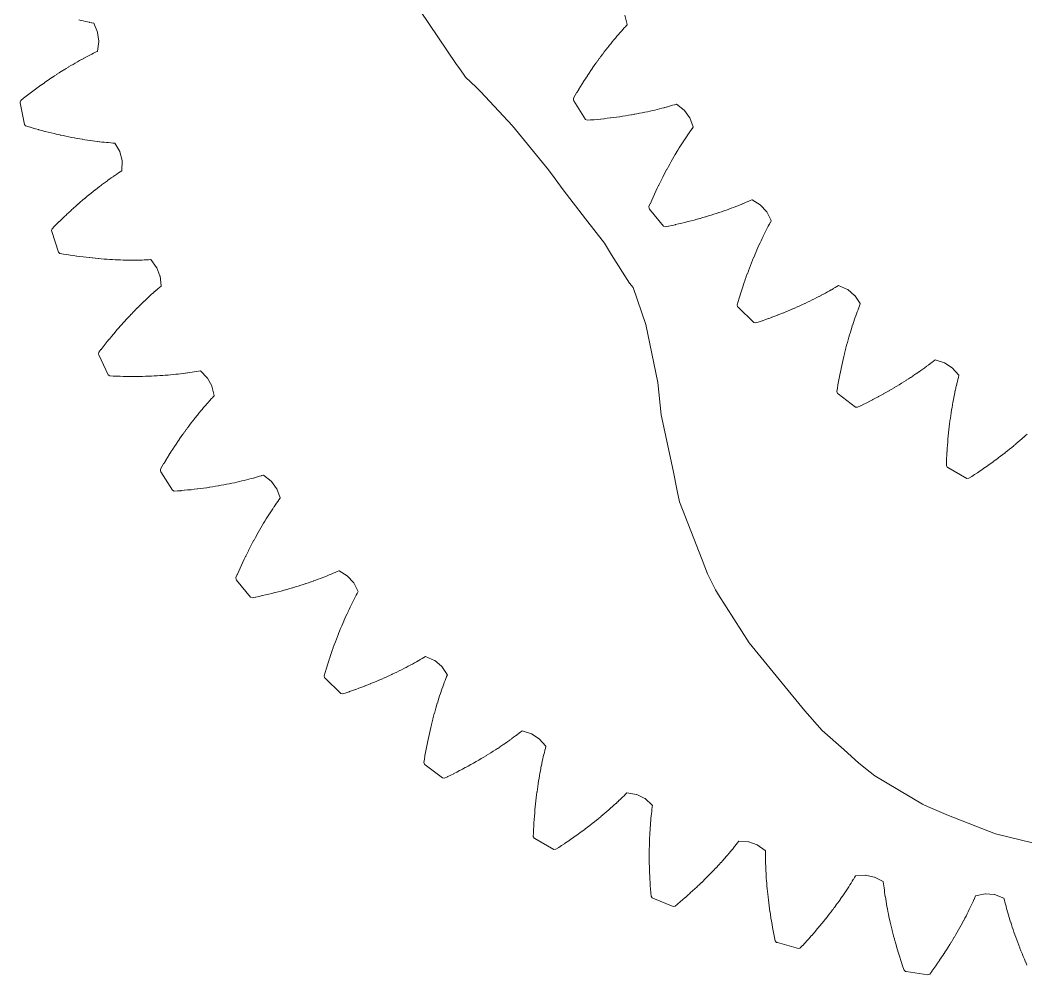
# Model space of a CAD drawing. Header units: inches. Extents: x 503.6 to 598.2, y -152.3 to -73.6.
# Drawn here: x 509.66 to 550.89, y -151.85 to -112.73 of the extents above; entities that cross this region are included whole.
import ezdxf

# ---------------------------------------------------------------- set-up
doc = ezdxf.new("R2010")
doc.units = ezdxf.units.IN
doc.header["$MEASUREMENT"] = 0
doc.layers.add('Layer 1', color=7, linetype='Continuous')

msp = doc.modelspace()

# ---------------------------------------------------------------- linework, layer by layer
at = {"layer": 'Layer 1', "color": 163, "lineweight": 5}
for points in [[(525.677, -111.76), (527.555, -114.548), (527.681, -114.731), (527.914, -115.069), (528.35, -115.48), (528.53, -115.651), (529.846, -117.068), (531.315, -118.862), (531.59, -119.24), (531.916, -119.691), (532.837, -120.874), (533.609, -121.868), (533.781, -122.148), (533.905, -122.351), (534.644, -123.514), (534.79, -123.682), (535.31, -125.197), (535.633, -126.786), (535.795, -127.579), (535.943, -128.908), (536.431, -131.179), (536.596, -132.015), (536.684, -132.462), (537.619, -134.846), (537.841, -135.411), (538.166, -136.077), (538.293, -136.276), (539.541, -138.245), (540.77, -139.74), (541.827, -141.027), (542.538, -141.833), (543.422, -142.618), (544.045, -143.171), (544.503, -143.546), (544.689, -143.698), (546.648, -144.856), (546.847, -144.948), (547.709, -145.316), (549.638, -146.062), (551.154, -146.438)], [(550.94, -129.689), (550.87, -129.753), (550.867, -129.755), (550.795, -129.82), (550.792, -129.822), (550.718, -129.888), (550.715, -129.89), (550.64, -129.956), (550.637, -129.958), (550.559, -130.025), (550.557, -130.027), (550.477, -130.094), (550.474, -130.097), (550.393, -130.164), (550.39, -130.167), (550.307, -130.235), (550.304, -130.238), (550.219, -130.306), (550.217, -130.309), (550.13, -130.378), (550.127, -130.381), (550.038, -130.45), (550.035, -130.453), (549.945, -130.523), (549.941, -130.526), (549.849, -130.596), (549.846, -130.599), (549.752, -130.67), (549.748, -130.673), (549.652, -130.744), (549.649, -130.747), (549.551, -130.819), (549.548, -130.821), (549.448, -130.894), (549.444, -130.896), (549.343, -130.969), (549.339, -130.971), (549.235, -131.044), (549.232, -131.047), (549.126, -131.12), (549.122, -131.123), (549.015, -131.196), (549.011, -131.199), (548.901, -131.272), (548.897, -131.275), (548.786, -131.349), (548.782, -131.351), (548.669, -131.426), (548.665, -131.428), (548.549, -131.503), (548.546, -131.503), (548.469, -131.505), (547.69, -131.06), (547.663, -131.045), (547.662, -131.043), (547.625, -130.975), (547.625, -130.97), (547.63, -130.833), (547.631, -130.828), (547.637, -130.693), (547.637, -130.688), (547.644, -130.554), (547.644, -130.55), (547.652, -130.418), (547.653, -130.413), (547.661, -130.283), (547.662, -130.279), (547.671, -130.151), (547.671, -130.146), (547.682, -130.02), (547.682, -130.016), (547.693, -129.891), (547.693, -129.887), (547.705, -129.764), (547.705, -129.76), (547.717, -129.639), (547.718, -129.635), (547.731, -129.516), (547.731, -129.512), (547.745, -129.395), (547.745, -129.391), (547.76, -129.275), (547.76, -129.271), (547.775, -129.158), (547.775, -129.154), (547.791, -129.042), (547.791, -129.038), (547.807, -128.928), (547.807, -128.924), (547.823, -128.816), (547.824, -128.813), (547.841, -128.706), (547.841, -128.703), (547.858, -128.598), (547.859, -128.595), (547.877, -128.492), (547.877, -128.489), (547.895, -128.388), (547.896, -128.385), (547.914, -128.286), (547.915, -128.283), (547.933, -128.186), (547.934, -128.182), (547.953, -128.087), (547.953, -128.084), (547.973, -127.991), (547.973, -127.987), (547.993, -127.896), (547.994, -127.893), (548.013, -127.803), (548.014, -127.8), (548.034, -127.712), (548.035, -127.709), (548.055, -127.624), (548.056, -127.621), (548.076, -127.537), (548.077, -127.534), (548.097, -127.451), (548.098, -127.449), (548.119, -127.368), (548.12, -127.366), (548.14, -127.287), (548.131, -127.277), (547.869, -126.978), (547.858, -126.972), (547.556, -126.773), (547.544, -126.769), (547.165, -126.647), (547.163, -126.649), (547.099, -126.699), (547.097, -126.701), (547.031, -126.752), (547.029, -126.754), (546.962, -126.805), (546.96, -126.807), (546.89, -126.859), (546.888, -126.861), (546.817, -126.914), (546.815, -126.916), (546.742, -126.969), (546.739, -126.971), (546.665, -127.025), (546.663, -127.027), (546.586, -127.081), (546.584, -127.083), (546.506, -127.138), (546.503, -127.14), (546.424, -127.195), (546.421, -127.197), (546.339, -127.253), (546.336, -127.255), (546.253, -127.311), (546.25, -127.313), (546.164, -127.369), (546.162, -127.371), (546.075, -127.428), (546.071, -127.43), (545.983, -127.488), (545.979, -127.489), (545.888, -127.547), (545.885, -127.549), (545.793, -127.607), (545.789, -127.609), (545.695, -127.667), (545.691, -127.669), (545.595, -127.728), (545.592, -127.73), (545.493, -127.788), (545.49, -127.79), (545.39, -127.849), (545.386, -127.851), (545.284, -127.91), (545.28, -127.913), (545.176, -127.972), (545.172, -127.974), (545.066, -128.033), (545.063, -128.035), (544.955, -128.095), (544.951, -128.097), (544.841, -128.157), (544.837, -128.159), (544.725, -128.218), (544.721, -128.22), (544.607, -128.28), (544.603, -128.282), (544.488, -128.342), (544.484, -128.344), (544.366, -128.404), (544.362, -128.406), (544.242, -128.465), (544.238, -128.468), (544.116, -128.527), (544.112, -128.529), (543.988, -128.589), (543.985, -128.589), (543.908, -128.582), (543.19, -128.044), (543.165, -128.026), (543.164, -128.023), (543.136, -127.951), (543.136, -127.947), (543.159, -127.811), (543.159, -127.807), (543.182, -127.673), (543.183, -127.668), (543.206, -127.537), (543.207, -127.532), (543.231, -127.402), (543.232, -127.398), (543.257, -127.27), (543.257, -127.266), (543.283, -127.139), (543.284, -127.135), (543.309, -127.011), (543.31, -127.007), (543.336, -126.884), (543.337, -126.88), (543.364, -126.76), (543.365, -126.756), (543.392, -126.637), (543.393, -126.633), (543.42, -126.517), (543.421, -126.513), (543.449, -126.398), (543.45, -126.394), (543.478, -126.281), (543.479, -126.277), (543.508, -126.166), (543.509, -126.163), (543.537, -126.054), (543.538, -126.05), (543.568, -125.943), (543.569, -125.939), (543.598, -125.834), (543.599, -125.83), (543.629, -125.727), (543.63, -125.723), (543.659, -125.622), (543.66, -125.618), (543.691, -125.519), (543.692, -125.515), (543.722, -125.418), (543.723, -125.414), (543.753, -125.318), (543.754, -125.315), (543.785, -125.221), (543.786, -125.218), (543.816, -125.126), (543.817, -125.123), (543.848, -125.033), (543.849, -125.03), (543.879, -124.941), (543.88, -124.938), (543.911, -124.852), (543.912, -124.849), (543.943, -124.764), (543.944, -124.761), (543.974, -124.678), (543.975, -124.676), (544.006, -124.595), (544.007, -124.592), (544.037, -124.513), (544.038, -124.51), (544.069, -124.433), (544.07, -124.43), (544.1, -124.355), (544.093, -124.344), (543.869, -124.015), (543.859, -124.007), (543.584, -123.774), (543.572, -123.768), (543.211, -123.6), (543.209, -123.602), (543.139, -123.644), (543.137, -123.645), (543.066, -123.688), (543.063, -123.689), (542.99, -123.732), (542.987, -123.734), (542.912, -123.777), (542.91, -123.779), (542.833, -123.822), (542.83, -123.824), (542.752, -123.868), (542.749, -123.869), (542.669, -123.914), (542.666, -123.915), (542.584, -123.96), (542.581, -123.961), (542.496, -124.006), (542.494, -124.008), (542.408, -124.053), (542.405, -124.054), (542.317, -124.1), (542.314, -124.101), (542.224, -124.147), (542.221, -124.148), (542.13, -124.194), (542.126, -124.196), (542.033, -124.241), (542.03, -124.243), (541.934, -124.289), (541.931, -124.29), (541.834, -124.336), (541.83, -124.338), (541.731, -124.384), (541.727, -124.386), (541.627, -124.432), (541.623, -124.433), (541.52, -124.48), (541.517, -124.481), (541.412, -124.527), (541.408, -124.529), (541.301, -124.575), (541.298, -124.577), (541.189, -124.623), (541.185, -124.624), (541.074, -124.67), (541.071, -124.672), (540.958, -124.718), (540.954, -124.719), (540.839, -124.765), (540.836, -124.767), (540.719, -124.812), (540.715, -124.814), (540.596, -124.86), (540.592, -124.861), (540.472, -124.906), (540.468, -124.908), (540.346, -124.953), (540.341, -124.955), (540.217, -124.999), (540.213, -125.001), (540.087, -125.045), (540.082, -125.047), (539.954, -125.091), (539.949, -125.093), (539.82, -125.137), (539.817, -125.136), (539.741, -125.12), (539.094, -124.498), (539.072, -124.477), (539.071, -124.474), (539.052, -124.399), (539.053, -124.395), (539.092, -124.263), (539.093, -124.258), (539.132, -124.129), (539.134, -124.124), (539.173, -123.996), (539.174, -123.992), (539.214, -123.866), (539.216, -123.862), (539.256, -123.738), (539.257, -123.734), (539.298, -123.612), (539.299, -123.607), (539.34, -123.487), (539.341, -123.483), (539.382, -123.365), (539.383, -123.361), (539.425, -123.245), (539.426, -123.241), (539.468, -123.127), (539.469, -123.123), (539.511, -123.01), (539.512, -123.007), (539.554, -122.896), (539.555, -122.892), (539.597, -122.784), (539.598, -122.78), (539.64, -122.674), (539.642, -122.67), (539.684, -122.565), (539.685, -122.562), (539.727, -122.459), (539.729, -122.455), (539.771, -122.355), (539.772, -122.351), (539.814, -122.252), (539.816, -122.249), (539.858, -122.152), (539.859, -122.149), (539.901, -122.053), (539.903, -122.05), (539.945, -121.957), (539.946, -121.954), (539.988, -121.862), (539.989, -121.859), (540.031, -121.77), (540.033, -121.767), (540.074, -121.679), (540.076, -121.676), (540.117, -121.59), (540.119, -121.587), (540.16, -121.503), (540.161, -121.501), (540.202, -121.418), (540.204, -121.416), (540.245, -121.335), (540.246, -121.333), (540.286, -121.254), (540.288, -121.252), (540.328, -121.175), (540.329, -121.173), (540.369, -121.098), (540.371, -121.095), (540.41, -121.022), (540.412, -121.02), (540.451, -120.949), (540.445, -120.937), (540.263, -120.583), (540.255, -120.574), (540.01, -120.308), (539.999, -120.301), (539.661, -120.09), (539.659, -120.092), (539.585, -120.125), (539.582, -120.126), (539.506, -120.159), (539.504, -120.161), (539.426, -120.194), (539.423, -120.195), (539.343, -120.229), (539.34, -120.23), (539.259, -120.264), (539.256, -120.265), (539.173, -120.299), (539.17, -120.301), (539.085, -120.335), (539.082, -120.336), (538.995, -120.37), (538.991, -120.371), (538.903, -120.405), (538.899, -120.407), (538.808, -120.441), (538.805, -120.442), (538.713, -120.476), (538.71, -120.477), (538.615, -120.511), (538.611, -120.513), (538.515, -120.547), (538.512, -120.548), (538.413, -120.582), (538.41, -120.583), (538.31, -120.617), (538.306, -120.618), (538.204, -120.652), (538.2, -120.653), (538.096, -120.686), (538.093, -120.688), (537.987, -120.721), (537.983, -120.722), (537.875, -120.755), (537.871, -120.756), (537.762, -120.789), (537.758, -120.79), (537.646, -120.823), (537.642, -120.824), (537.529, -120.857), (537.525, -120.858), (537.409, -120.89), (537.405, -120.891), (537.288, -120.923), (537.284, -120.924), (537.165, -120.955), (537.161, -120.956), (537.039, -120.987), (537.035, -120.988), (536.912, -121.019), (536.908, -121.02), (536.783, -121.05), (536.778, -121.051), (536.651, -121.081), (536.647, -121.082), (536.518, -121.111), (536.514, -121.112), (536.383, -121.141), (536.379, -121.142), (536.246, -121.17), (536.241, -121.171), (536.107, -121.198), (536.104, -121.198), (536.031, -121.172), (535.465, -120.476), (535.446, -120.452), (535.446, -120.449), (535.436, -120.372), (535.437, -120.368), (535.492, -120.242), (535.494, -120.238), (535.549, -120.114), (535.55, -120.109), (535.606, -119.987), (535.607, -119.983), (535.662, -119.863), (535.664, -119.859), (535.719, -119.741), (535.721, -119.737), (535.776, -119.621), (535.778, -119.617), (535.833, -119.503), (535.835, -119.499), (535.89, -119.387), (535.893, -119.383), (535.948, -119.272), (535.949, -119.269), (536.005, -119.16), (536.007, -119.157), (536.061, -119.05), (536.063, -119.047), (536.119, -118.942), (536.12, -118.939), (536.175, -118.836), (536.177, -118.833), (536.232, -118.732), (536.234, -118.729), (536.288, -118.63), (536.29, -118.627), (536.345, -118.53), (536.346, -118.526), (536.4, -118.431), (536.402, -118.428), (536.456, -118.335), (536.458, -118.332), (536.512, -118.241), (536.514, -118.238), (536.567, -118.149), (536.569, -118.146), (536.622, -118.058), (536.624, -118.055), (536.677, -117.97), (536.678, -117.967), (536.731, -117.883), (536.732, -117.88), (536.784, -117.798), (536.787, -117.795), (536.838, -117.715), (536.84, -117.713), (536.891, -117.634), (536.893, -117.632), (536.944, -117.555), (536.945, -117.553), (536.996, -117.478), (536.997, -117.476), (537.047, -117.403), (537.049, -117.4), (537.099, -117.329), (537.1, -117.327), (537.149, -117.258), (537.151, -117.255), (537.199, -117.188), (537.201, -117.186), (537.249, -117.12), (537.244, -117.107), (537.107, -116.734), (537.099, -116.724), (536.89, -116.43), (536.879, -116.421), (536.57, -116.171), (536.567, -116.172), (536.49, -116.196), (536.487, -116.197), (536.408, -116.22), (536.405, -116.221), (536.324, -116.245), (536.32, -116.246), (536.237, -116.27), (536.234, -116.27), (536.149, -116.294), (536.146, -116.295), (536.06, -116.318), (536.057, -116.319), (535.968, -116.343), (535.965, -116.343), (535.874, -116.367), (535.871, -116.367), (535.778, -116.39), (535.775, -116.391), (535.681, -116.414), (535.677, -116.415), (535.581, -116.437), (535.578, -116.438), (535.48, -116.46), (535.476, -116.461), (535.376, -116.483), (535.373, -116.484), (535.271, -116.505), (535.268, -116.506), (535.164, -116.527), (535.16, -116.528), (535.055, -116.549), (535.051, -116.55), (534.944, -116.57), (534.94, -116.571), (534.831, -116.591), (534.827, -116.592), (534.716, -116.611), (534.712, -116.612), (534.599, -116.631), (534.595, -116.632), (534.48, -116.651), (534.476, -116.651), (534.359, -116.669), (534.355, -116.67), (534.237, -116.688), (534.233, -116.688), (534.112, -116.705), (534.108, -116.706), (533.986, -116.722), (533.982, -116.723), (533.858, -116.739), (533.853, -116.739), (533.727, -116.755), (533.723, -116.755), (533.595, -116.77), (533.591, -116.77), (533.461, -116.784), (533.457, -116.784), (533.325, -116.798), (533.321, -116.798), (533.187, -116.81), (533.183, -116.811), (533.048, -116.823), (533.043, -116.823), (532.906, -116.834), (532.904, -116.833), (532.834, -116.798), (532.359, -116.038), (532.342, -116.011), (532.342, -116.009), (532.342, -115.931), (532.344, -115.927), (532.414, -115.809), (532.416, -115.805), (532.486, -115.689), (532.488, -115.685), (532.558, -115.57), (532.56, -115.566), (532.629, -115.454), (532.632, -115.45), (532.701, -115.34), (532.703, -115.336), (532.772, -115.228), (532.774, -115.224), (532.843, -115.117), (532.846, -115.114), (532.914, -115.009), (532.917, -115.006), (532.985, -114.903), (532.987, -114.899), (533.055, -114.799), (533.058, -114.795), (533.125, -114.696), (533.128, -114.693), (533.195, -114.596), (533.197, -114.593), (533.264, -114.498), (533.267, -114.495), (533.333, -114.401), (533.336, -114.398), (533.402, -114.307), (533.404, -114.304), (533.47, -114.214), (533.472, -114.211), (533.538, -114.124), (533.54, -114.121), (533.605, -114.035), (533.607, -114.032), (533.671, -113.948), (533.674, -113.946), (533.738, -113.864), (533.74, -113.861), (533.803, -113.781), (533.805, -113.778), (533.869, -113.699), (533.871, -113.697), (533.933, -113.62), (533.935, -113.618), (533.997, -113.543), (533.999, -113.54), (534.06, -113.467), (534.062, -113.465), (534.122, -113.393), (534.125, -113.391), (534.184, -113.321), (534.187, -113.319), (534.246, -113.251), (534.248, -113.249), (534.306, -113.183), (534.308, -113.18), (534.366, -113.116), (534.368, -113.114), (534.425, -113.051), (534.427, -113.049), (534.483, -112.988), (534.485, -112.986), (534.54, -112.926), (534.537, -112.913), (534.447, -112.526)], [(550.928, -151.443), (550.877, -151.327), (550.876, -151.324), (550.826, -151.208), (550.825, -151.204), (550.777, -151.09), (550.775, -151.086), (550.729, -150.975), (550.727, -150.97), (550.682, -150.859), (550.681, -150.855), (550.637, -150.746), (550.635, -150.742), (550.593, -150.633), (550.592, -150.63), (550.551, -150.524), (550.55, -150.519), (550.51, -150.413), (550.509, -150.411), (550.471, -150.307), (550.47, -150.302), (550.433, -150.199), (550.432, -150.197), (550.396, -150.094), (550.395, -150.092), (550.361, -149.991), (550.359, -149.987), (550.326, -149.889), (550.325, -149.886), (550.293, -149.788), (550.292, -149.786), (550.262, -149.689), (550.261, -149.686), (550.231, -149.591), (550.23, -149.589), (550.202, -149.496), (550.201, -149.492), (550.174, -149.401), (550.173, -149.398), (550.147, -149.308), (550.146, -149.305), (550.121, -149.218), (550.12, -149.214), (550.096, -149.128), (550.095, -149.125), (550.073, -149.039), (550.072, -149.036), (550.05, -148.953), (550.049, -148.949), (550.028, -148.867), (550.028, -148.864), (550.008, -148.784), (550.007, -148.781), (549.988, -148.702), (549.976, -148.697), (549.603, -148.558), (549.591, -148.557), (549.231, -148.526), (549.217, -148.528), (548.826, -148.601), (548.825, -148.603), (548.793, -148.677), (548.792, -148.679), (548.759, -148.756), (548.757, -148.758), (548.722, -148.835), (548.721, -148.839), (548.685, -148.916), (548.684, -148.92), (548.646, -148.999), (548.645, -149.003), (548.606, -149.084), (548.605, -149.087), (548.565, -149.169), (548.563, -149.172), (548.522, -149.256), (548.521, -149.259), (548.478, -149.344), (548.476, -149.347), (548.432, -149.434), (548.431, -149.436), (548.385, -149.524), (548.384, -149.528), (548.337, -149.616), (548.335, -149.62), (548.287, -149.709), (548.285, -149.713), (548.235, -149.805), (548.234, -149.807), (548.182, -149.899), (548.181, -149.903), (548.127, -149.996), (548.126, -150.001), (548.072, -150.094), (548.07, -150.098), (548.014, -150.195), (548.012, -150.197), (547.955, -150.294), (547.952, -150.299), (547.894, -150.396), (547.891, -150.4), (547.831, -150.499), (547.829, -150.503), (547.767, -150.603), (547.765, -150.607), (547.701, -150.708), (547.699, -150.711), (547.633, -150.814), (547.631, -150.817), (547.564, -150.921), (547.562, -150.925), (547.493, -151.029), (547.49, -151.032), (547.42, -151.139), (547.418, -151.142), (547.346, -151.248), (547.343, -151.253), (547.269, -151.359), (547.267, -151.363), (547.191, -151.471), (547.189, -151.475), (547.111, -151.584), (547.109, -151.588), (547.03, -151.698), (547.027, -151.702), (546.946, -151.813), (546.944, -151.814), (546.872, -151.845), (545.985, -151.711), (545.955, -151.707), (545.953, -151.706), (545.893, -151.656), (545.892, -151.65), (545.847, -151.521), (545.846, -151.516), (545.803, -151.388), (545.801, -151.383), (545.76, -151.256), (545.758, -151.253), (545.718, -151.126), (545.717, -151.121), (545.678, -150.998), (545.677, -150.993), (545.639, -150.87), (545.638, -150.866), (545.602, -150.744), (545.6, -150.741), (545.566, -150.62), (545.564, -150.617), (545.531, -150.497), (545.53, -150.494), (545.497, -150.376), (545.496, -150.372), (545.465, -150.257), (545.464, -150.252), (545.435, -150.138), (545.434, -150.135), (545.405, -150.022), (545.404, -150.019), (545.377, -149.907), (545.376, -149.902), (545.35, -149.794), (545.349, -149.789), (545.324, -149.682), (545.323, -149.677), (545.299, -149.571), (545.298, -149.568), (545.275, -149.462), (545.275, -149.458), (545.253, -149.355), (545.252, -149.352), (545.232, -149.25), (545.231, -149.246), (545.211, -149.146), (545.21, -149.142), (545.192, -149.044), (545.191, -149.04), (545.174, -148.943), (545.173, -148.939), (545.156, -148.844), (545.156, -148.84), (545.14, -148.748), (545.14, -148.743), (545.125, -148.651), (545.124, -148.648), (545.11, -148.557), (545.11, -148.554), (545.097, -148.465), (545.096, -148.462), (545.084, -148.376), (545.084, -148.372), (545.072, -148.286), (545.072, -148.284), (545.061, -148.199), (545.061, -148.196), (545.051, -148.113), (545.051, -148.111), (545.042, -148.03), (545.03, -148.024), (544.677, -147.841), (544.665, -147.838), (544.312, -147.762), (544.298, -147.763), (543.902, -147.786), (543.9, -147.788), (543.859, -147.858), (543.857, -147.862), (543.815, -147.932), (543.813, -147.935), (543.769, -148.008), (543.768, -148.009), (543.722, -148.083), (543.72, -148.085), (543.674, -148.161), (543.672, -148.163), (543.623, -148.239), (543.622, -148.242), (543.572, -148.318), (543.57, -148.321), (543.519, -148.399), (543.517, -148.402), (543.464, -148.481), (543.462, -148.484), (543.408, -148.564), (543.406, -148.567), (543.35, -148.649), (543.348, -148.653), (543.291, -148.735), (543.288, -148.738), (543.23, -148.82), (543.227, -148.823), (543.167, -148.908), (543.165, -148.912), (543.102, -148.996), (543.1, -148.999), (543.036, -149.087), (543.034, -149.089), (542.968, -149.177), (542.966, -149.179), (542.899, -149.269), (542.897, -149.272), (542.828, -149.36), (542.825, -149.364), (542.755, -149.455), (542.752, -149.457), (542.68, -149.549), (542.678, -149.551), (542.604, -149.643), (542.601, -149.646), (542.525, -149.739), (542.523, -149.744), (542.445, -149.837), (542.442, -149.84), (542.363, -149.934), (542.36, -149.938), (542.279, -150.033), (542.277, -150.036), (542.194, -150.133), (542.191, -150.135), (542.106, -150.232), (542.103, -150.237), (542.017, -150.333), (542.014, -150.338), (541.926, -150.435), (541.922, -150.438), (541.833, -150.537), (541.829, -150.541), (541.737, -150.64), (541.734, -150.644), (541.64, -150.744), (541.638, -150.745), (541.564, -150.766), (540.699, -150.525), (540.67, -150.516), (540.668, -150.515), (540.615, -150.457), (540.614, -150.454), (540.586, -150.319), (540.585, -150.314), (540.558, -150.181), (540.557, -150.176), (540.531, -150.045), (540.531, -150.042), (540.506, -149.911), (540.505, -149.907), (540.482, -149.778), (540.481, -149.775), (540.459, -149.647), (540.458, -149.643), (540.438, -149.519), (540.437, -149.513), (540.417, -149.39), (540.416, -149.386), (540.398, -149.264), (540.397, -149.261), (540.379, -149.139), (540.379, -149.136), (540.362, -149.017), (540.362, -149.014), (540.346, -148.896), (540.346, -148.892), (540.331, -148.777), (540.331, -148.772), (540.317, -148.659), (540.317, -148.655), (540.304, -148.543), (540.304, -148.54), (540.292, -148.429), (540.292, -148.425), (540.281, -148.316), (540.281, -148.312), (540.271, -148.205), (540.271, -148.202), (540.262, -148.096), (540.262, -148.092), (540.254, -147.989), (540.254, -147.986), (540.246, -147.884), (540.246, -147.88), (540.24, -147.78), (540.24, -147.776), (540.234, -147.678), (540.234, -147.674), (540.229, -147.577), (540.229, -147.575), (540.225, -147.479), (540.225, -147.475), (540.221, -147.382), (540.221, -147.38), (540.219, -147.288), (540.219, -147.284), (540.216, -147.195), (540.216, -147.191), (540.215, -147.103), (540.215, -147.099), (540.214, -147.013), (540.214, -147.011), (540.214, -146.925), (540.214, -146.922), (540.215, -146.839), (540.215, -146.837), (540.216, -146.755), (540.204, -146.748), (539.877, -146.522), (539.865, -146.518), (539.524, -146.4), (539.511, -146.399), (539.114, -146.374), (539.112, -146.375), (539.063, -146.439), (539.061, -146.442), (539.01, -146.508), (539.008, -146.509), (538.955, -146.577), (538.954, -146.579), (538.899, -146.646), (538.897, -146.649), (538.842, -146.716), (538.839, -146.719), (538.782, -146.788), (538.78, -146.791), (538.721, -146.861), (538.719, -146.863), (538.659, -146.935), (538.657, -146.938), (538.594, -147.01), (538.592, -147.012), (538.528, -147.085), (538.526, -147.088), (538.461, -147.161), (538.458, -147.165), (538.391, -147.239), (538.389, -147.241), (538.32, -147.318), (538.317, -147.32), (538.247, -147.396), (538.244, -147.4), (538.172, -147.476), (538.169, -147.479), (538.095, -147.557), (538.093, -147.56), (538.017, -147.638), (538.014, -147.641), (537.937, -147.721), (537.934, -147.723), (537.855, -147.804), (537.852, -147.806), (537.771, -147.887), (537.768, -147.89), (537.685, -147.972), (537.682, -147.976), (537.598, -148.058), (537.594, -148.06), (537.508, -148.143), (537.505, -148.145), (537.417, -148.229), (537.414, -148.233), (537.323, -148.316), (537.32, -148.319), (537.228, -148.403), (537.225, -148.407), (537.131, -148.491), (537.128, -148.494), (537.031, -148.581), (537.028, -148.583), (536.931, -148.669), (536.927, -148.673), (536.828, -148.759), (536.824, -148.762), (536.722, -148.85), (536.719, -148.852), (536.615, -148.941), (536.612, -148.943), (536.506, -149.031), (536.504, -149.031), (536.427, -149.044), (535.599, -148.697), (535.571, -148.686), (535.569, -148.684), (535.524, -148.62), (535.524, -148.616), (535.512, -148.48), (535.512, -148.474), (535.502, -148.339), (535.501, -148.335), (535.492, -148.202), (535.492, -148.196), (535.483, -148.065), (535.483, -148.06), (535.475, -147.93), (535.475, -147.926), (535.469, -147.797), (535.469, -147.793), (535.463, -147.667), (535.463, -147.662), (535.458, -147.537), (535.458, -147.533), (535.455, -147.41), (535.455, -147.405), (535.452, -147.283), (535.452, -147.279), (535.45, -147.16), (535.45, -147.155), (535.449, -147.037), (535.449, -147.033), (535.449, -146.918), (535.449, -146.913), (535.449, -146.799), (535.449, -146.796), (535.451, -146.683), (535.451, -146.678), (535.453, -146.568), (535.453, -146.563), (535.456, -146.455), (535.456, -146.45), (535.459, -146.344), (535.46, -146.339), (535.464, -146.233), (535.464, -146.23), (535.469, -146.127), (535.469, -146.122), (535.474, -146.02), (535.475, -146.017), (535.481, -145.916), (535.481, -145.913), (535.487, -145.814), (535.488, -145.811), (535.495, -145.715), (535.495, -145.711), (535.503, -145.616), (535.503, -145.614), (535.511, -145.521), (535.512, -145.517), (535.52, -145.426), (535.52, -145.422), (535.529, -145.334), (535.53, -145.33), (535.539, -145.243), (535.54, -145.239), (535.55, -145.153), (535.55, -145.151), (535.56, -145.067), (535.561, -145.063), (535.571, -144.981), (535.571, -144.978), (535.582, -144.897), (535.572, -144.888), (535.275, -144.625), (535.264, -144.619), (534.94, -144.459), (534.927, -144.457), (534.536, -144.382), (534.534, -144.384), (534.477, -144.443), (534.475, -144.444), (534.416, -144.504), (534.414, -144.505), (534.354, -144.565), (534.352, -144.566), (534.29, -144.628), (534.287, -144.629), (534.224, -144.69), (534.221, -144.692), (534.156, -144.754), (534.153, -144.756), (534.086, -144.818), (534.084, -144.822), (534.015, -144.885), (534.013, -144.886), (533.942, -144.95), (533.94, -144.952), (533.867, -145.018), (533.865, -145.019), (533.791, -145.085), (533.788, -145.088), (533.712, -145.153), (533.709, -145.155), (533.632, -145.223), (533.629, -145.224), (533.55, -145.291), (533.547, -145.295), (533.466, -145.361), (533.463, -145.365), (533.38, -145.432), (533.377, -145.435), (533.292, -145.503), (533.289, -145.506), (533.202, -145.575), (533.199, -145.578), (533.111, -145.647), (533.108, -145.65), (533.017, -145.72), (533.014, -145.724), (532.922, -145.793), (532.918, -145.797), (532.824, -145.868), (532.821, -145.871), (532.725, -145.942), (532.722, -145.944), (532.623, -146.016), (532.62, -146.018), (532.52, -146.091), (532.517, -146.094), (532.415, -146.167), (532.411, -146.169), (532.308, -146.241), (532.304, -146.244), (532.198, -146.317), (532.195, -146.321), (532.087, -146.394), (532.083, -146.396), (531.974, -146.469), (531.97, -146.472), (531.858, -146.547), (531.855, -146.549), (531.741, -146.623), (531.737, -146.625), (531.622, -146.701), (531.619, -146.701), (531.542, -146.703), (530.762, -146.257), (530.736, -146.242), (530.735, -146.241), (530.697, -146.172), (530.697, -146.168), (530.703, -146.03), (530.703, -146.025), (530.709, -145.891), (530.71, -145.885), (530.717, -145.751), (530.717, -145.747), (530.725, -145.615), (530.725, -145.611), (530.734, -145.48), (530.734, -145.476), (530.743, -145.348), (530.744, -145.344), (530.754, -145.217), (530.755, -145.213), (530.766, -145.089), (530.766, -145.084), (530.778, -144.961), (530.778, -144.957), (530.79, -144.836), (530.791, -144.833), (530.803, -144.713), (530.804, -144.71), (530.818, -144.592), (530.818, -144.588), (530.832, -144.473), (530.832, -144.468), (530.847, -144.355), (530.848, -144.351), (530.863, -144.239), (530.863, -144.236), (530.879, -144.125), (530.88, -144.122), (530.896, -144.013), (530.896, -144.011), (530.913, -143.903), (530.914, -143.9), (530.931, -143.795), (530.932, -143.793), (530.949, -143.69), (530.95, -143.686), (530.967, -143.585), (530.968, -143.582), (530.986, -143.483), (530.987, -143.48), (531.006, -143.384), (531.006, -143.379), (531.025, -143.284), (531.026, -143.282), (531.045, -143.189), (531.046, -143.184), (531.066, -143.094), (531.066, -143.09), (531.086, -143), (531.087, -142.997), (531.107, -142.91), (531.107, -142.906), (531.128, -142.821), (531.128, -142.819), (531.149, -142.735), (531.149, -142.731), (531.17, -142.648), (531.171, -142.646), (531.191, -142.565), (531.192, -142.563), (531.213, -142.484), (531.204, -142.474), (530.941, -142.175), (530.931, -142.17), (530.629, -141.97), (530.616, -141.966), (530.238, -141.844), (530.235, -141.846), (530.172, -141.896), (530.17, -141.898), (530.104, -141.949), (530.102, -141.951), (530.034, -142.002), (530.032, -142.005), (529.963, -142.057), (529.96, -142.059), (529.89, -142.111), (529.887, -142.113), (529.815, -142.166), (529.812, -142.169), (529.738, -142.223), (529.735, -142.224), (529.659, -142.278), (529.656, -142.28), (529.578, -142.336), (529.576, -142.337), (529.496, -142.392), (529.493, -142.395), (529.412, -142.45), (529.409, -142.452), (529.325, -142.509), (529.322, -142.511), (529.237, -142.566), (529.234, -142.568), (529.147, -142.625), (529.144, -142.627), (529.055, -142.685), (529.052, -142.686), (528.961, -142.745), (528.958, -142.747), (528.865, -142.804), (528.862, -142.807), (528.767, -142.864), (528.764, -142.866), (528.667, -142.925), (528.664, -142.927), (528.566, -142.985), (528.562, -142.987), (528.462, -143.046), (528.458, -143.048), (528.356, -143.107), (528.353, -143.11), (528.249, -143.169), (528.245, -143.171), (528.139, -143.23), (528.135, -143.232), (528.027, -143.292), (528.023, -143.294), (527.913, -143.354), (527.91, -143.356), (527.798, -143.415), (527.794, -143.417), (527.68, -143.477), (527.676, -143.479), (527.56, -143.539), (527.556, -143.541), (527.438, -143.601), (527.434, -143.603), (527.314, -143.662), (527.31, -143.665), (527.188, -143.724), (527.184, -143.726), (527.06, -143.786), (527.058, -143.786), (526.981, -143.779), (526.262, -143.241), (526.237, -143.223), (526.237, -143.22), (526.208, -143.148), (526.209, -143.145), (526.231, -143.008), (526.232, -143.004), (526.255, -142.87), (526.256, -142.865), (526.279, -142.735), (526.28, -142.729), (526.304, -142.599), (526.304, -142.595), (526.329, -142.468), (526.33, -142.463), (526.355, -142.336), (526.356, -142.332), (526.382, -142.208), (526.383, -142.204), (526.409, -142.081), (526.41, -142.078), (526.436, -141.957), (526.437, -141.954), (526.464, -141.834), (526.465, -141.831), (526.493, -141.714), (526.494, -141.71), (526.522, -141.596), (526.522, -141.591), (526.55, -141.478), (526.551, -141.474), (526.58, -141.363), (526.581, -141.36), (526.61, -141.251), (526.611, -141.247), (526.64, -141.14), (526.641, -141.136), (526.67, -141.031), (526.671, -141.027), (526.701, -140.924), (526.702, -140.92), (526.732, -140.819), (526.733, -140.816), (526.763, -140.716), (526.764, -140.713), (526.794, -140.615), (526.795, -140.611), (526.825, -140.516), (526.826, -140.512), (526.857, -140.418), (526.858, -140.415), (526.888, -140.323), (526.889, -140.321), (526.92, -140.23), (526.921, -140.228), (526.952, -140.138), (526.953, -140.136), (526.984, -140.049), (526.985, -140.046), (527.015, -139.962), (527.016, -139.958), (527.047, -139.875), (527.048, -139.873), (527.079, -139.792), (527.08, -139.789), (527.11, -139.71), (527.111, -139.707), (527.142, -139.631), (527.143, -139.627), (527.173, -139.552), (527.165, -139.541), (526.941, -139.213), (526.932, -139.204), (526.657, -138.971), (526.644, -138.966), (526.284, -138.797), (526.281, -138.8), (526.212, -138.842), (526.209, -138.843), (526.138, -138.885), (526.136, -138.886), (526.062, -138.929), (526.06, -138.931), (525.985, -138.975), (525.982, -138.976), (525.906, -139.019), (525.903, -139.021), (525.824, -139.066), (525.821, -139.067), (525.741, -139.111), (525.738, -139.112), (525.656, -139.157), (525.653, -139.159), (525.569, -139.203), (525.566, -139.205), (525.48, -139.251), (525.477, -139.252), (525.389, -139.297), (525.386, -139.298), (525.297, -139.345), (525.293, -139.346), (525.202, -139.391), (525.199, -139.393), (525.105, -139.439), (525.102, -139.44), (525.007, -139.486), (525.003, -139.488), (524.906, -139.533), (524.903, -139.535), (524.804, -139.582), (524.8, -139.583), (524.699, -139.629), (524.696, -139.631), (524.593, -139.677), (524.589, -139.678), (524.484, -139.725), (524.481, -139.726), (524.374, -139.772), (524.37, -139.775), (524.261, -139.82), (524.257, -139.821), (524.147, -139.868), (524.143, -139.87), (524.03, -139.915), (524.027, -139.916), (523.912, -139.963), (523.908, -139.964), (523.792, -140.009), (523.787, -140.012), (523.669, -140.057), (523.665, -140.058), (523.545, -140.104), (523.54, -140.106), (523.418, -140.15), (523.414, -140.152), (523.29, -140.197), (523.285, -140.199), (523.159, -140.242), (523.155, -140.244), (523.026, -140.289), (523.022, -140.291), (522.892, -140.334), (522.889, -140.333), (522.814, -140.317), (522.167, -139.695), (522.145, -139.675), (522.144, -139.671), (522.124, -139.596), (522.126, -139.593), (522.165, -139.46), (522.166, -139.455), (522.205, -139.326), (522.206, -139.321), (522.246, -139.193), (522.247, -139.19), (522.287, -139.063), (522.288, -139.059), (522.328, -138.935), (522.33, -138.931), (522.37, -138.81), (522.372, -138.804), (522.412, -138.684), (522.414, -138.68), (522.455, -138.563), (522.456, -138.558), (522.497, -138.442), (522.499, -138.438), (522.54, -138.324), (522.541, -138.32), (522.583, -138.207), (522.584, -138.205), (522.626, -138.093), (522.628, -138.09), (522.67, -137.981), (522.671, -137.978), (522.713, -137.871), (522.714, -137.867), (522.756, -137.763), (522.758, -137.759), (522.8, -137.656), (522.801, -137.652), (522.844, -137.552), (522.845, -137.548), (522.887, -137.449), (522.888, -137.446), (522.93, -137.35), (522.932, -137.346), (522.974, -137.25), (522.975, -137.248), (523.017, -137.155), (523.019, -137.151), (523.061, -137.059), (523.062, -137.056), (523.104, -136.967), (523.105, -136.964), (523.147, -136.876), (523.148, -136.873), (523.19, -136.788), (523.191, -136.785), (523.232, -136.7), (523.234, -136.698), (523.275, -136.615), (523.276, -136.613), (523.317, -136.532), (523.319, -136.531), (523.359, -136.451), (523.36, -136.449), (523.401, -136.372), (523.402, -136.37), (523.442, -136.295), (523.443, -136.293), (523.483, -136.22), (523.484, -136.217), (523.524, -136.146), (523.517, -136.134), (523.335, -135.781), (523.327, -135.771), (523.083, -135.505), (523.071, -135.498), (522.734, -135.288), (522.732, -135.289), (522.658, -135.322), (522.655, -135.323), (522.579, -135.357), (522.576, -135.359), (522.498, -135.391), (522.496, -135.392), (522.416, -135.426), (522.413, -135.427), (522.332, -135.462), (522.329, -135.462), (522.245, -135.496), (522.242, -135.498), (522.157, -135.533), (522.154, -135.534), (522.067, -135.567), (522.064, -135.568), (521.975, -135.602), (521.972, -135.605), (521.881, -135.638), (521.878, -135.639), (521.785, -135.673), (521.782, -135.674), (521.687, -135.709), (521.684, -135.71), (521.587, -135.744), (521.584, -135.745), (521.486, -135.78), (521.482, -135.781), (521.382, -135.814), (521.379, -135.815), (521.277, -135.85), (521.273, -135.851), (521.169, -135.883), (521.165, -135.885), (521.059, -135.918), (521.056, -135.919), (520.948, -135.953), (520.944, -135.954), (520.834, -135.986), (520.831, -135.987), (520.719, -136.02), (520.715, -136.021), (520.601, -136.054), (520.597, -136.056), (520.482, -136.088), (520.478, -136.089), (520.361, -136.12), (520.357, -136.121), (520.237, -136.152), (520.233, -136.153), (520.112, -136.184), (520.108, -136.185), (519.984, -136.216), (519.98, -136.217), (519.855, -136.247), (519.851, -136.248), (519.724, -136.278), (519.72, -136.279), (519.591, -136.308), (519.586, -136.309), (519.456, -136.338), (519.451, -136.339), (519.319, -136.367), (519.314, -136.368), (519.179, -136.396), (519.177, -136.396), (519.104, -136.369), (518.538, -135.673), (518.519, -135.649), (518.518, -135.647), (518.508, -135.569), (518.51, -135.565), (518.564, -135.44), (518.566, -135.435), (518.621, -135.311), (518.623, -135.307), (518.678, -135.185), (518.68, -135.18), (518.735, -135.061), (518.737, -135.056), (518.792, -134.938), (518.794, -134.934), (518.849, -134.818), (518.851, -134.815), (518.906, -134.701), (518.908, -134.696), (518.963, -134.584), (518.965, -134.58), (519.02, -134.469), (519.022, -134.466), (519.077, -134.357), (519.079, -134.354), (519.134, -134.248), (519.136, -134.244), (519.191, -134.139), (519.193, -134.136), (519.248, -134.034), (519.25, -134.03), (519.304, -133.93), (519.306, -133.926), (519.361, -133.828), (519.363, -133.824), (519.417, -133.727), (519.419, -133.724), (519.473, -133.628), (519.475, -133.625), (519.529, -133.532), (519.531, -133.53), (519.584, -133.438), (519.586, -133.436), (519.64, -133.346), (519.641, -133.344), (519.694, -133.255), (519.696, -133.253), (519.749, -133.167), (519.751, -133.164), (519.803, -133.08), (519.805, -133.078), (519.857, -132.996), (519.859, -132.992), (519.911, -132.913), (519.912, -132.91), (519.964, -132.832), (519.966, -132.83), (520.016, -132.752), (520.018, -132.751), (520.068, -132.676), (520.07, -132.673), (520.12, -132.6), (520.122, -132.597), (520.171, -132.526), (520.173, -132.525), (520.221, -132.455), (520.223, -132.453), (520.271, -132.385), (520.273, -132.383), (520.321, -132.318), (520.316, -132.305), (520.179, -131.931), (520.172, -131.921), (519.962, -131.628), (519.951, -131.619), (519.643, -131.368), (519.64, -131.37), (519.562, -131.394), (519.56, -131.395), (519.48, -131.417), (519.477, -131.418), (519.396, -131.443), (519.393, -131.444), (519.31, -131.467), (519.307, -131.467), (519.222, -131.491), (519.219, -131.492), (519.132, -131.516), (519.129, -131.517), (519.04, -131.54), (519.037, -131.54), (518.946, -131.564), (518.943, -131.564), (518.851, -131.588), (518.848, -131.589), (518.753, -131.611), (518.75, -131.612), (518.654, -131.634), (518.65, -131.635), (518.552, -131.658), (518.549, -131.659), (518.449, -131.681), (518.445, -131.682), (518.344, -131.703), (518.34, -131.704), (518.236, -131.724), (518.233, -131.725), (518.127, -131.746), (518.123, -131.747), (518.016, -131.767), (518.012, -131.768), (517.903, -131.788), (517.899, -131.789), (517.788, -131.808), (517.784, -131.809), (517.671, -131.828), (517.668, -131.829), (517.553, -131.848), (517.549, -131.848), (517.432, -131.867), (517.428, -131.868), (517.309, -131.886), (517.305, -131.886), (517.185, -131.902), (517.181, -131.903), (517.059, -131.919), (517.054, -131.92), (516.93, -131.937), (516.926, -131.937), (516.8, -131.952), (516.796, -131.952), (516.668, -131.968), (516.663, -131.968), (516.534, -131.981), (516.529, -131.981), (516.398, -131.995), (516.393, -131.995), (516.26, -132.008), (516.255, -132.009), (516.12, -132.021), (516.116, -132.021), (515.978, -132.032), (515.976, -132.031), (515.907, -131.995), (515.431, -131.235), (515.415, -131.209), (515.415, -131.207), (515.414, -131.128), (515.417, -131.125), (515.486, -131.006), (515.489, -131.003), (515.558, -130.886), (515.561, -130.882), (515.63, -130.768), (515.632, -130.764), (515.702, -130.652), (515.704, -130.647), (515.773, -130.538), (515.776, -130.533), (515.845, -130.426), (515.847, -130.421), (515.916, -130.315), (515.918, -130.312), (515.987, -130.206), (515.989, -130.204), (516.057, -130.101), (516.06, -130.097), (516.128, -129.997), (516.13, -129.992), (516.198, -129.894), (516.2, -129.891), (516.268, -129.793), (516.27, -129.791), (516.337, -129.696), (516.339, -129.692), (516.406, -129.598), (516.408, -129.596), (516.474, -129.504), (516.477, -129.502), (516.542, -129.412), (516.545, -129.409), (516.61, -129.321), (516.612, -129.319), (516.678, -129.233), (516.68, -129.229), (516.744, -129.145), (516.746, -129.144), (516.81, -129.062), (516.813, -129.059), (516.876, -128.979), (516.878, -128.976), (516.941, -128.897), (516.943, -128.895), (517.005, -128.817), (517.008, -128.816), (517.069, -128.741), (517.071, -128.737), (517.133, -128.664), (517.135, -128.662), (517.195, -128.591), (517.197, -128.589), (517.257, -128.518), (517.259, -128.517), (517.318, -128.448), (517.32, -128.447), (517.379, -128.381), (517.381, -128.377), (517.439, -128.313), (517.44, -128.312), (517.497, -128.249), (517.499, -128.247), (517.556, -128.186), (517.557, -128.183), (517.613, -128.124), (517.61, -128.11), (517.519, -127.724), (517.514, -127.713), (517.341, -127.396), (517.332, -127.386), (517.056, -127.099), (517.054, -127.1), (516.974, -127.113), (516.971, -127.114), (516.889, -127.129), (516.886, -127.129), (516.803, -127.142), (516.799, -127.142), (516.714, -127.155), (516.711, -127.156), (516.624, -127.17), (516.621, -127.17), (516.531, -127.183), (516.528, -127.183), (516.437, -127.195), (516.434, -127.195), (516.341, -127.207), (516.338, -127.207), (516.243, -127.22), (516.24, -127.22), (516.144, -127.231), (516.14, -127.232), (516.042, -127.242), (516.039, -127.242), (515.939, -127.252), (515.935, -127.253), (515.833, -127.262), (515.83, -127.263), (515.726, -127.272), (515.723, -127.272), (515.617, -127.279), (515.613, -127.279), (515.506, -127.287), (515.502, -127.288), (515.393, -127.296), (515.389, -127.296), (515.278, -127.302), (515.275, -127.303), (515.162, -127.308), (515.158, -127.308), (515.043, -127.314), (515.04, -127.314), (514.923, -127.318), (514.919, -127.318), (514.801, -127.322), (514.797, -127.322), (514.677, -127.325), (514.673, -127.325), (514.552, -127.327), (514.547, -127.327), (514.424, -127.328), (514.42, -127.328), (514.295, -127.329), (514.29, -127.329), (514.164, -127.328), (514.159, -127.328), (514.031, -127.327), (514.026, -127.327), (513.896, -127.326), (513.891, -127.326), (513.759, -127.323), (513.755, -127.322), (513.621, -127.317), (513.616, -127.317), (513.48, -127.313), (513.476, -127.313), (513.339, -127.306), (513.336, -127.305), (513.272, -127.263), (512.893, -126.45), (512.88, -126.421), (512.88, -126.419), (512.889, -126.341), (512.892, -126.338), (512.976, -126.228), (512.979, -126.226), (513.062, -126.118), (513.065, -126.114), (513.148, -126.01), (513.151, -126.007), (513.233, -125.904), (513.236, -125.899), (513.319, -125.798), (513.321, -125.796), (513.403, -125.695), (513.406, -125.693), (513.487, -125.596), (513.49, -125.591), (513.571, -125.497), (513.574, -125.494), (513.654, -125.399), (513.657, -125.396), (513.737, -125.305), (513.74, -125.302), (513.819, -125.212), (513.822, -125.21), (513.9, -125.121), (513.903, -125.118), (513.981, -125.033), (513.984, -125.029), (514.062, -124.944), (514.064, -124.942), (514.141, -124.86), (514.144, -124.857), (514.22, -124.777), (514.223, -124.774), (514.298, -124.695), (514.301, -124.693), (514.376, -124.614), (514.379, -124.613), (514.453, -124.536), (514.455, -124.534), (514.529, -124.46), (514.532, -124.459), (514.604, -124.387), (514.607, -124.385), (514.679, -124.315), (514.681, -124.312), (514.753, -124.244), (514.755, -124.241), (514.825, -124.174), (514.828, -124.172), (514.897, -124.107), (514.9, -124.104), (514.969, -124.041), (514.971, -124.039), (515.039, -123.977), (515.041, -123.976), (515.108, -123.916), (515.111, -123.914), (515.177, -123.854), (515.179, -123.853), (515.244, -123.796), (515.246, -123.794), (515.311, -123.739), (515.313, -123.738), (515.376, -123.683), (515.378, -123.681), (515.441, -123.629), (515.439, -123.616), (515.397, -123.22), (515.393, -123.209), (515.261, -122.874), (515.253, -122.863), (515.015, -122.544), (515.012, -122.545), (514.93, -122.549), (514.928, -122.549), (514.845, -122.552), (514.842, -122.552), (514.757, -122.556), (514.754, -122.556), (514.668, -122.559), (514.665, -122.559), (514.576, -122.56), (514.573, -122.56), (514.483, -122.562), (514.48, -122.562), (514.388, -122.563), (514.385, -122.563), (514.291, -122.563), (514.288, -122.563), (514.193, -122.563), (514.189, -122.563), (514.093, -122.562), (514.089, -122.562), (513.99, -122.56), (513.987, -122.56), (513.886, -122.559), (513.883, -122.559), (513.781, -122.556), (513.777, -122.556), (513.673, -122.551), (513.669, -122.551), (513.563, -122.547), (513.56, -122.547), (513.453, -122.54), (513.449, -122.54), (513.34, -122.535), (513.336, -122.535), (513.225, -122.527), (513.221, -122.527), (513.109, -122.518), (513.105, -122.518), (512.991, -122.509), (512.986, -122.509), (512.871, -122.499), (512.867, -122.498), (512.749, -122.487), (512.745, -122.487), (512.626, -122.476), (512.621, -122.476), (512.501, -122.463), (512.497, -122.463), (512.374, -122.448), (512.369, -122.447), (512.245, -122.433), (512.241, -122.433), (512.115, -122.416), (512.111, -122.416), (511.984, -122.398), (511.979, -122.398), (511.85, -122.381), (511.845, -122.38), (511.715, -122.361), (511.71, -122.36), (511.578, -122.339), (511.573, -122.339), (511.44, -122.316), (511.435, -122.315), (511.299, -122.292), (511.297, -122.292), (511.238, -122.241), (510.962, -121.388), (510.953, -121.357), (510.953, -121.356), (510.972, -121.281), (510.975, -121.276), (511.072, -121.179), (511.075, -121.175), (511.171, -121.08), (511.174, -121.077), (511.269, -120.983), (511.273, -120.979), (511.368, -120.887), (511.371, -120.884), (511.465, -120.793), (511.468, -120.791), (511.561, -120.702), (511.564, -120.699), (511.657, -120.613), (511.66, -120.61), (511.752, -120.525), (511.755, -120.523), (511.847, -120.44), (511.85, -120.436), (511.94, -120.356), (511.944, -120.352), (512.033, -120.274), (512.036, -120.27), (512.125, -120.194), (512.128, -120.191), (512.216, -120.114), (512.22, -120.113), (512.307, -120.039), (512.31, -120.035), (512.396, -119.963), (512.399, -119.96), (512.485, -119.89), (512.488, -119.888), (512.573, -119.818), (512.576, -119.816), (512.659, -119.75), (512.662, -119.747), (512.745, -119.682), (512.748, -119.68), (512.83, -119.616), (512.833, -119.613), (512.914, -119.55), (512.917, -119.549), (512.997, -119.487), (513, -119.486), (513.079, -119.426), (513.082, -119.425), (513.16, -119.367), (513.162, -119.365), (513.24, -119.31), (513.242, -119.308), (513.318, -119.252), (513.321, -119.251), (513.396, -119.199), (513.398, -119.197), (513.472, -119.146), (513.475, -119.144), (513.548, -119.094), (513.55, -119.092), (513.622, -119.044), (513.624, -119.042), (513.695, -118.994), (513.697, -118.993), (513.767, -118.948), (513.769, -118.946), (513.837, -118.902), (513.838, -118.889), (513.845, -118.491), (513.841, -118.479), (513.752, -118.13), (513.745, -118.118), (513.548, -117.772), (513.545, -117.772), (513.464, -117.767), (513.461, -117.767), (513.378, -117.76), (513.375, -117.76), (513.291, -117.752), (513.288, -117.752), (513.202, -117.744), (513.199, -117.743), (513.111, -117.736), (513.108, -117.734), (513.018, -117.726), (513.015, -117.726), (512.924, -117.715), (512.921, -117.715), (512.828, -117.703), (512.825, -117.702), (512.73, -117.69), (512.727, -117.69), (512.631, -117.678), (512.627, -117.678), (512.529, -117.664), (512.526, -117.662), (512.426, -117.648), (512.423, -117.648), (512.322, -117.633), (512.318, -117.631), (512.215, -117.615), (512.212, -117.615), (512.108, -117.597), (512.104, -117.597), (511.998, -117.577), (511.994, -117.576), (511.887, -117.557), (511.883, -117.556), (511.774, -117.535), (511.77, -117.535), (511.659, -117.514), (511.656, -117.513), (511.543, -117.49), (511.539, -117.489), (511.425, -117.464), (511.422, -117.463), (511.306, -117.439), (511.302, -117.438), (511.185, -117.411), (511.181, -117.411), (511.063, -117.382), (511.059, -117.381), (510.939, -117.353), (510.935, -117.351), (510.813, -117.321), (510.809, -117.32), (510.686, -117.289), (510.682, -117.288), (510.557, -117.256), (510.553, -117.255), (510.427, -117.22), (510.423, -117.219), (510.295, -117.185), (510.291, -117.184), (510.162, -117.146), (510.158, -117.145), (510.028, -117.107), (510.023, -117.106), (509.892, -117.066), (509.89, -117.064), (509.838, -117.008), (509.668, -116.127), (509.663, -116.096), (509.664, -116.094), (509.691, -116.022), (509.695, -116.018), (509.802, -115.933), (509.806, -115.931), (509.913, -115.848), (509.917, -115.845), (510.023, -115.763), (510.027, -115.759), (510.132, -115.681), (510.136, -115.677), (510.24, -115.6), (510.243, -115.596), (510.347, -115.52), (510.351, -115.519), (510.453, -115.444), (510.457, -115.441), (510.558, -115.368), (510.562, -115.366), (510.663, -115.295), (510.666, -115.293), (510.766, -115.222), (510.769, -115.221), (510.868, -115.152), (510.871, -115.151), (510.969, -115.085), (510.973, -115.082), (511.07, -115.017), (511.073, -115.016), (511.168, -114.954), (511.172, -114.951), (511.267, -114.89), (511.27, -114.887), (511.363, -114.829), (511.367, -114.826), (511.46, -114.769), (511.463, -114.767), (511.554, -114.709), (511.557, -114.708), (511.648, -114.653), (511.651, -114.65), (511.74, -114.597), (511.743, -114.595), (511.831, -114.544), (511.834, -114.543), (511.921, -114.492), (511.924, -114.491), (512.01, -114.442), (512.013, -114.44), (512.098, -114.391), (512.1, -114.39), (512.184, -114.345), (512.186, -114.342), (512.269, -114.298), (512.272, -114.297), (512.353, -114.254), (512.355, -114.251), (512.435, -114.209), (512.438, -114.208), (512.516, -114.167), (512.519, -114.166), (512.596, -114.127), (512.599, -114.126), (512.674, -114.089), (512.677, -114.086), (512.751, -114.05), (512.754, -114.05), (512.827, -114.013), (512.829, -114), (512.885, -113.607), (512.883, -113.595), (512.837, -113.237), (512.832, -113.223), (512.678, -112.857), (512.676, -112.857), (512.596, -112.84), (512.593, -112.84), (512.512, -112.824), (512.509, -112.822), (512.426, -112.806), (512.423, -112.805), (512.338, -112.787), (512.336, -112.786), (512.25, -112.767), (512.246, -112.766), (512.159, -112.746), (512.155, -112.745), (512.066, -112.723)]]:
    msp.add_lwpolyline(points, dxfattribs=at)

doc.saveas('drawing.dxf')
